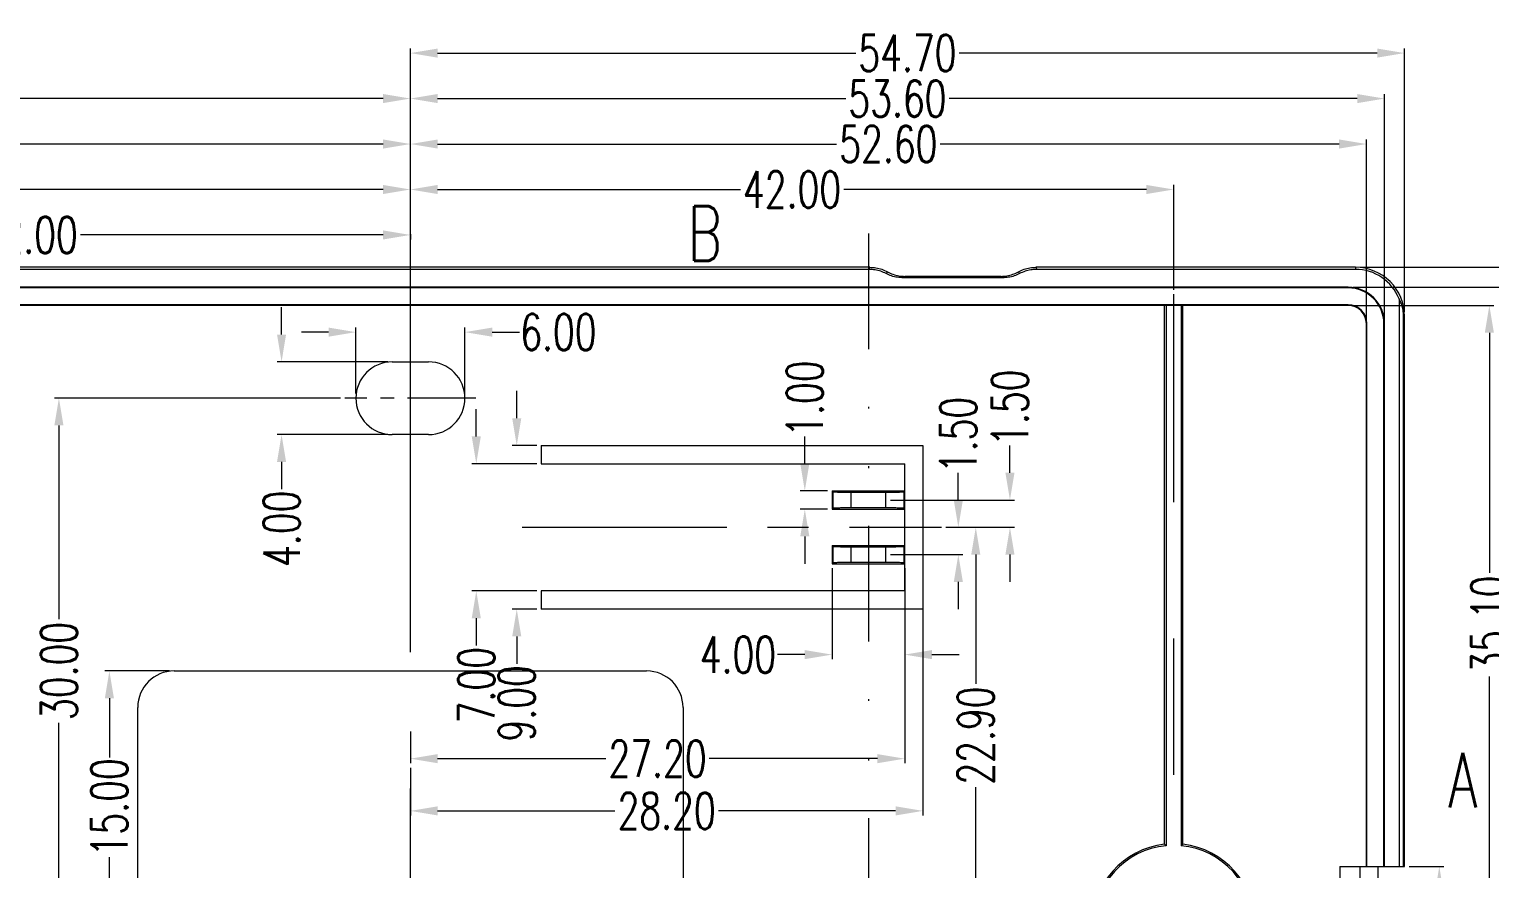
# Model space of a CAD drawing. Header units: millimetres. Extents: x 52832 to 53470, y -6025 to -5739.
# Drawn here: x 52909.4 to 52989.8, y -5915.8 to -5869.7 of the extents above; entities that cross this region are included whole.
import ezdxf
from ezdxf.enums import TextEntityAlignment as Align

# ---------------------------------------------------------------- set-up
doc = ezdxf.new("R2010")
doc.units = ezdxf.units.MM
doc.linetypes.add('CENTER', pattern=[0.6, 0.375, -0.075, 0.075, -0.075])
doc.linetypes.add('DIVIDE', pattern=[31.75, 12.7, -6.35, 0, -6.35, 0, -6.35])
doc.layers.get('Defpoints').update_dxf_attribs({"linetype": 'CONTINUOUS'})
for name, color, linetype, lineweight in [('dim', 82, 'CONTINUOUS', 9), ('hatch', 4, 'CONTINUOUS', 9), ('part', 7, 'CONTINUOUS', 20)]:
    doc.layers.add(name, color=color, linetype=linetype, lineweight=lineweight)
doc.styles.get("Standard").update_dxf_attribs({"font": 'romans.shx', "width": 0.7})
doc.dimstyles.new('03', dxfattribs={"dimscale": 0.5, "dimtxt": 4, "dimasz": 3, "dimexe": 0.5, "dimexo": 0.5, "dimgap": 0.09, "dimtad": 0, "dimzin": 0, "dimdsep": 46, "dimtxsty": 'Standard', "dimcen": 0, "dimclrd": 256, "dimclre": 256, "dimclrt": 6, "dimazin": 2, "dimtp": 0.01, "dimtm": 0.01, "dimtfac": 1, "dimtofl": 0, "dimtmove": 0, "dimatfit": 0, "dimfxl": 0, "dimtolj": 1, "dimtzin": 0, "dimlwd": -1, "dimlwe": -1, "dimarcsym": 0})

# ---------------------------------------------------------------- blocks, each defined once
blk = doc.blocks.new('*D811')
at = {"layer": 'Defpoints', "color": 0}
for p in [(52888.384, -5880.971), (52930.384, -5880.681), (52888.384, -5884.236)]:
    blk.add_point(p, dxfattribs=at)
at = {"layer": 'dim'}
for p, q in [((52888.384, -5883.986), (52888.384, -5880.721)), ((52889.884, -5880.971), (52906.539, -5880.971)), ((52928.884, -5880.971), (52912.229, -5880.971)), ((52930.384, -5880.931), (52930.384, -5881.221))]:
    blk.add_line(p, q, dxfattribs=at)
for points in [[(52889.884, -5880.721), (52889.884, -5881.221), (52888.384, -5880.971)], [(52928.884, -5880.721), (52928.884, -5881.221), (52930.384, -5880.971)]]:
    blk.add_solid(points, dxfattribs=at)
at = {"layer": 'dim', "color": 6, "insert": (52909.384, -5880.971), "char_height": 2, "attachment_point": 5}
blk.add_mtext('\\A1;42.00', dxfattribs=at)
blk = doc.blocks.new('*D812')
at = {"layer": 'Defpoints', "color": 0}
for p in [(52877.784, -5878.471), (52930.384, -5880.681), (52877.784, -5885.848)]:
    blk.add_point(p, dxfattribs=at)
at = {"layer": 'dim'}
for p, q in [((52877.784, -5885.598), (52877.784, -5878.221)), ((52879.284, -5878.471), (52901.239, -5878.471)), ((52928.884, -5878.471), (52906.929, -5878.471)), ((52930.384, -5880.431), (52930.384, -5878.221))]:
    blk.add_line(p, q, dxfattribs=at)
for points in [[(52879.284, -5878.221), (52879.284, -5878.721), (52877.784, -5878.471)], [(52928.884, -5878.221), (52928.884, -5878.721), (52930.384, -5878.471)]]:
    blk.add_solid(points, dxfattribs=at)
at = {"layer": 'dim', "color": 6, "insert": (52904.084, -5878.471), "char_height": 2, "attachment_point": 5}
blk.add_mtext('\\A1;52.60', dxfattribs=at)
blk = doc.blocks.new('*D813')
at = {"layer": 'Defpoints', "color": 0}
for p in [(52876.784, -5875.971), (52930.384, -5880.681), (52876.784, -5885.848)]:
    blk.add_point(p, dxfattribs=at)
at = {"layer": 'dim'}
for p, q in [((52876.784, -5885.598), (52876.784, -5875.721)), ((52878.284, -5875.971), (52900.739, -5875.971)), ((52928.884, -5875.971), (52906.429, -5875.971)), ((52930.384, -5880.431), (52930.384, -5875.721))]:
    blk.add_line(p, q, dxfattribs=at)
for points in [[(52878.284, -5875.721), (52878.284, -5876.221), (52876.784, -5875.971)], [(52928.884, -5875.721), (52928.884, -5876.221), (52930.384, -5875.971)]]:
    blk.add_solid(points, dxfattribs=at)
at = {"layer": 'dim', "color": 6, "insert": (52903.584, -5875.971), "char_height": 2, "attachment_point": 5}
blk.add_mtext('\\A1;53.60', dxfattribs=at)
blk = doc.blocks.new('*D814')
at = {"layer": 'Defpoints', "color": 0}
for p in [(52875.684, -5873.471), (52930.384, -5880.681), (52875.684, -5885.443)]:
    blk.add_point(p, dxfattribs=at)
at = {"layer": 'dim'}
for p, q in [((52875.684, -5885.193), (52875.684, -5873.221)), ((52877.184, -5873.471), (52900.189, -5873.471)), ((52928.884, -5873.471), (52905.879, -5873.471)), ((52930.384, -5880.431), (52930.384, -5873.221))]:
    blk.add_line(p, q, dxfattribs=at)
for points in [[(52877.184, -5873.221), (52877.184, -5873.721), (52875.684, -5873.471)], [(52928.884, -5873.221), (52928.884, -5873.721), (52930.384, -5873.471)]]:
    blk.add_solid(points, dxfattribs=at)
at = {"layer": 'dim', "color": 6, "insert": (52903.034, -5873.471), "char_height": 2, "attachment_point": 5}
blk.add_mtext('\\A1;54.70', dxfattribs=at)
blk = doc.blocks.new('*D815')
at = {"layer": 'Defpoints', "color": 0}
for p in [(52930.384, -5878.471), (52972.384, -5878.471), (52972.384, -5884.236)]:
    blk.add_point(p, dxfattribs=at)
at = {"layer": 'dim'}
for p, q in [((52931.884, -5878.471), (52948.539, -5878.471)), ((52970.884, -5878.471), (52954.229, -5878.471)), ((52972.384, -5883.986), (52972.384, -5878.221))]:
    blk.add_line(p, q, dxfattribs=at)
for points in [[(52931.884, -5878.221), (52931.884, -5878.721), (52930.384, -5878.471)], [(52970.884, -5878.221), (52970.884, -5878.721), (52972.384, -5878.471)]]:
    blk.add_solid(points, dxfattribs=at)
at = {"layer": 'dim', "color": 6, "insert": (52951.384, -5878.471), "char_height": 2, "attachment_point": 5}
blk.add_mtext('\\A1;42.00', dxfattribs=at)
blk = doc.blocks.new('*D816')
at = {"layer": 'Defpoints', "color": 0}
for p in [(52982.984, -5875.971), (52930.384, -5878.471), (52982.984, -5885.848)]:
    blk.add_point(p, dxfattribs=at)
at = {"layer": 'dim'}
for p, q in [((52930.384, -5878.221), (52930.384, -5875.721)), ((52931.884, -5875.971), (52953.839, -5875.971)), ((52981.484, -5875.971), (52959.529, -5875.971)), ((52982.984, -5885.598), (52982.984, -5875.721))]:
    blk.add_line(p, q, dxfattribs=at)
for points in [[(52931.884, -5875.721), (52931.884, -5876.221), (52930.384, -5875.971)], [(52981.484, -5875.721), (52981.484, -5876.221), (52982.984, -5875.971)]]:
    blk.add_solid(points, dxfattribs=at)
at = {"layer": 'dim', "color": 6, "insert": (52956.684, -5875.971), "char_height": 2, "attachment_point": 5}
blk.add_mtext('\\A1;52.60', dxfattribs=at)
blk = doc.blocks.new('*D817')
at = {"layer": 'Defpoints', "color": 0}
for p in [(52983.984, -5873.471), (52930.384, -5878.471), (52983.984, -5885.848)]:
    blk.add_point(p, dxfattribs=at)
at = {"layer": 'dim'}
for p, q in [((52930.384, -5878.221), (52930.384, -5873.221)), ((52931.884, -5873.471), (52954.339, -5873.471)), ((52982.484, -5873.471), (52960.029, -5873.471)), ((52983.984, -5885.598), (52983.984, -5873.221))]:
    blk.add_line(p, q, dxfattribs=at)
for points in [[(52931.884, -5873.221), (52931.884, -5873.721), (52930.384, -5873.471)], [(52982.484, -5873.221), (52982.484, -5873.721), (52983.984, -5873.471)]]:
    blk.add_solid(points, dxfattribs=at)
at = {"layer": 'dim', "color": 6, "insert": (52957.184, -5873.471), "char_height": 2, "attachment_point": 5}
blk.add_mtext('\\A1;53.60', dxfattribs=at)
blk = doc.blocks.new('*D818')
at = {"layer": 'Defpoints', "color": 0}
for p in [(52985.084, -5870.971), (52930.384, -5878.471), (52985.084, -5885.443)]:
    blk.add_point(p, dxfattribs=at)
at = {"layer": 'dim'}
for p, q in [((52930.384, -5878.221), (52930.384, -5870.721)), ((52985.084, -5885.193), (52985.084, -5870.721)), ((52931.884, -5870.971), (52954.889, -5870.971)), ((52983.584, -5870.971), (52960.579, -5870.971))]:
    blk.add_line(p, q, dxfattribs=at)
for points in [[(52931.884, -5870.721), (52931.884, -5871.221), (52930.384, -5870.971)], [(52983.584, -5870.721), (52983.584, -5871.221), (52985.084, -5870.971)]]:
    blk.add_solid(points, dxfattribs=at)
at = {"layer": 'dim', "color": 6, "insert": (52957.734, -5870.971), "char_height": 2, "attachment_point": 5}
blk.add_mtext('\\A1;54.70', dxfattribs=at)
blk = doc.blocks.new('*D819')
at = {"layer": 'Defpoints', "color": 0}
for p in [(52985.084, -5915.698), (52985.035, -5924.198), (52986.999, -5924.198)]:
    blk.add_point(p, dxfattribs=at)
at = {"layer": 'dim'}
for p, q in [((52985.334, -5915.698), (52987.249, -5915.698)), ((52986.999, -5917.198), (52986.999, -5917.77)), ((52986.999, -5922.698), (52986.999, -5922.127)), ((52985.285, -5924.198), (52987.249, -5924.198))]:
    blk.add_line(p, q, dxfattribs=at)
for points in [[(52986.749, -5917.198), (52987.249, -5917.198), (52986.999, -5915.698)], [(52986.749, -5922.698), (52987.249, -5922.698), (52986.999, -5924.198)]]:
    blk.add_solid(points, dxfattribs=at)
at = {"layer": 'dim', "color": 6, "insert": (52986.999, -5919.948), "char_height": 2, "attachment_point": 5, "rotation": 90}
blk.add_mtext('\\A1;8.50', dxfattribs=at)
blk = doc.blocks.new('*D822')
at = {"layer": 'Defpoints', "color": 0}
for p in [(52981.984, -5884.848), (52989.753, -5884.848), (52989.753, -5919.948)]:
    blk.add_point(p, dxfattribs=at)
at = {"layer": 'dim'}
for p, q in [((52982.234, -5884.848), (52990.003, -5884.848)), ((52989.753, -5886.348), (52989.753, -5899.553)), ((52989.753, -5918.448), (52989.753, -5905.243))]:
    blk.add_line(p, q, dxfattribs=at)
for points in [[(52989.503, -5886.348), (52990.003, -5886.348), (52989.753, -5884.848)], [(52989.503, -5918.448), (52990.003, -5918.448), (52989.753, -5919.948)]]:
    blk.add_solid(points, dxfattribs=at)
at = {"layer": 'dim', "color": 6, "insert": (52989.753, -5902.398), "char_height": 2, "attachment_point": 5, "rotation": 90}
blk.add_mtext('\\A1;35.10', dxfattribs=at)
blk = doc.blocks.new('*D823')
at = {"layer": 'Defpoints', "color": 0}
for p in [(52981.984, -5883.848), (52992.253, -5883.848), (52989.753, -5919.948)]:
    blk.add_point(p, dxfattribs=at)
at = {"layer": 'dim'}
for p, q in [((52982.234, -5883.848), (52992.503, -5883.848)), ((52992.253, -5885.348), (52992.253, -5899.053)), ((52992.253, -5918.448), (52992.253, -5904.743)), ((52990.003, -5919.948), (52992.503, -5919.948))]:
    blk.add_line(p, q, dxfattribs=at)
for points in [[(52992.003, -5885.348), (52992.503, -5885.348), (52992.253, -5883.848)], [(52992.003, -5918.448), (52992.503, -5918.448), (52992.253, -5919.948)]]:
    blk.add_solid(points, dxfattribs=at)
at = {"layer": 'dim', "color": 6, "insert": (52992.253, -5901.898), "char_height": 2, "attachment_point": 5, "rotation": 90}
blk.add_mtext('\\A1;36.10', dxfattribs=at)
blk = doc.blocks.new('*D824')
at = {"layer": 'Defpoints', "color": 0}
for p in [(52982.39, -5882.748), (52994.753, -5882.748), (52989.753, -5919.948)]:
    blk.add_point(p, dxfattribs=at)
at = {"layer": 'dim'}
for p, q in [((52982.64, -5882.748), (52995.003, -5882.748)), ((52994.753, -5884.248), (52994.753, -5898.503)), ((52994.753, -5918.448), (52994.753, -5904.193)), ((52990.003, -5919.948), (52995.003, -5919.948))]:
    blk.add_line(p, q, dxfattribs=at)
for points in [[(52994.503, -5884.248), (52995.003, -5884.248), (52994.753, -5882.748)], [(52994.503, -5918.448), (52995.003, -5918.448), (52994.753, -5919.948)]]:
    blk.add_solid(points, dxfattribs=at)
at = {"layer": 'dim', "color": 6, "insert": (52994.753, -5901.348), "char_height": 2, "attachment_point": 5, "rotation": 90}
blk.add_mtext('\\A1;37.20', dxfattribs=at)
blk = doc.blocks.new('*D832')
at = {"layer": 'Defpoints', "color": 0}
for p in [(52917.384, -5904.948), (52913.821, -5919.948), (52913.821, -5919.948)]:
    blk.add_point(p, dxfattribs=at)
at = {"layer": 'dim'}
for p, q in [((52917.134, -5904.948), (52913.571, -5904.948)), ((52913.821, -5906.448), (52913.821, -5909.703)), ((52913.821, -5918.448), (52913.821, -5915.193))]:
    blk.add_line(p, q, dxfattribs=at)
for points in [[(52913.571, -5906.448), (52914.071, -5906.448), (52913.821, -5904.948)], [(52913.571, -5918.448), (52914.071, -5918.448), (52913.821, -5919.948)]]:
    blk.add_solid(points, dxfattribs=at)
at = {"layer": 'dim', "color": 6, "insert": (52913.821, -5912.448), "char_height": 2, "attachment_point": 5, "rotation": 90}
blk.add_mtext('\\A1;15.00', dxfattribs=at)
blk = doc.blocks.new('*D835')
at = {"layer": 'Defpoints', "color": 0}
for p in [(52959.6, -5897.048), (52961.494, -5919.948), (52961.494, -5919.948)]:
    blk.add_point(p, dxfattribs=at)
at = {"layer": 'dim'}
for p, q in [((52959.85, -5897.048), (52961.744, -5897.048)), ((52961.494, -5898.548), (52961.494, -5905.653)), ((52961.494, -5918.448), (52961.494, -5911.343))]:
    blk.add_line(p, q, dxfattribs=at)
for points in [[(52961.244, -5898.548), (52961.744, -5898.548), (52961.494, -5897.048)], [(52961.244, -5918.448), (52961.744, -5918.448), (52961.494, -5919.948)]]:
    blk.add_solid(points, dxfattribs=at)
at = {"layer": 'dim', "color": 6, "insert": (52961.494, -5908.498), "char_height": 2, "attachment_point": 5, "rotation": 90}
blk.add_mtext('\\A1;22.90', dxfattribs=at)
blk = doc.blocks.new('*D836')
at = {"layer": 'Defpoints', "color": 0}
for p in [(52926.784, -5889.948), (52911.044, -5919.948), (52911.044, -5919.948)]:
    blk.add_point(p, dxfattribs=at)
at = {"layer": 'dim'}
for p, q in [((52926.534, -5889.948), (52910.794, -5889.948)), ((52911.044, -5891.448), (52911.044, -5902.103)), ((52911.044, -5918.448), (52911.044, -5907.793))]:
    blk.add_line(p, q, dxfattribs=at)
for points in [[(52910.794, -5891.448), (52911.294, -5891.448), (52911.044, -5889.948)], [(52910.794, -5918.448), (52911.294, -5918.448), (52911.044, -5919.948)]]:
    blk.add_solid(points, dxfattribs=at)
at = {"layer": 'dim', "color": 6, "insert": (52911.044, -5904.948), "char_height": 2, "attachment_point": 5, "rotation": 90}
blk.add_mtext('\\A1;30.00', dxfattribs=at)
blk = doc.blocks.new('*D842')
at = {"layer": 'Defpoints', "color": 0}
for p in [(52953.584, -5895.048), (52952.086, -5896.048), (52953.584, -5896.048)]:
    blk.add_point(p, dxfattribs=at)
at = {"layer": 'dim'}
for p, q in [((52952.086, -5893.548), (52952.086, -5892.048)), ((52953.334, -5895.048), (52951.836, -5895.048)), ((52953.334, -5896.048), (52951.836, -5896.048)), ((52952.086, -5897.548), (52952.086, -5899.048))]:
    blk.add_line(p, q, dxfattribs=at)
for points in [[(52951.836, -5893.548), (52952.336, -5893.548), (52952.086, -5895.048)], [(52951.836, -5897.548), (52952.336, -5897.548), (52952.086, -5896.048)]]:
    blk.add_solid(points, dxfattribs=at)
at = {"layer": 'dim', "color": 6, "insert": (52952.086, -5889.97), "char_height": 2, "attachment_point": 5, "rotation": 90}
blk.add_mtext('\\A1;1.00', dxfattribs=at)
blk = doc.blocks.new('*D843')
at = {"layer": 'Defpoints', "color": 0}
for p in [(52956.549, -5895.548), (52959.6, -5897.048), (52963.373, -5897.048)]:
    blk.add_point(p, dxfattribs=at)
at = {"layer": 'dim'}
for p, q in [((52963.373, -5894.048), (52963.373, -5892.548)), ((52956.799, -5895.548), (52963.623, -5895.548)), ((52959.85, -5897.048), (52963.623, -5897.048)), ((52963.373, -5898.548), (52963.373, -5900.048))]:
    blk.add_line(p, q, dxfattribs=at)
for points in [[(52963.123, -5894.048), (52963.623, -5894.048), (52963.373, -5895.548)], [(52963.123, -5898.548), (52963.623, -5898.548), (52963.373, -5897.048)]]:
    blk.add_solid(points, dxfattribs=at)
at = {"layer": 'dim', "color": 6, "insert": (52963.373, -5890.47), "char_height": 2, "attachment_point": 5, "rotation": 90}
blk.add_mtext('\\A1;1.50', dxfattribs=at)
blk = doc.blocks.new('*D844')
at = {"layer": 'Defpoints', "color": 0}
for p in [(52960.533, -5897.048), (52960.533, -5897.048), (52956.549, -5898.548)]:
    blk.add_point(p, dxfattribs=at)
at = {"layer": 'dim'}
for p, q in [((52960.533, -5895.548), (52960.533, -5894.048)), ((52956.799, -5898.548), (52960.783, -5898.548)), ((52960.533, -5900.048), (52960.533, -5901.548))]:
    blk.add_line(p, q, dxfattribs=at)
for points in [[(52960.283, -5895.548), (52960.783, -5895.548), (52960.533, -5897.048)], [(52960.283, -5900.048), (52960.783, -5900.048), (52960.533, -5898.548)]]:
    blk.add_solid(points, dxfattribs=at)
at = {"layer": 'dim', "color": 6, "insert": (52960.533, -5891.97), "char_height": 2, "attachment_point": 5, "rotation": 90}
blk.add_mtext('\\A1;1.50', dxfattribs=at)
blk = doc.blocks.new('*D845')
at = {"layer": 'Defpoints', "color": 0}
for p in [(52953.584, -5899.048), (52957.584, -5899.048), (52957.584, -5904.048)]:
    blk.add_point(p, dxfattribs=at)
at = {"layer": 'dim'}
for p, q in [((52953.584, -5899.298), (52953.584, -5904.298)), ((52957.584, -5899.298), (52957.584, -5904.298)), ((52952.084, -5904.048), (52950.584, -5904.048)), ((52959.084, -5904.048), (52960.584, -5904.048))]:
    blk.add_line(p, q, dxfattribs=at)
for points in [[(52952.084, -5903.798), (52952.084, -5904.298), (52953.584, -5904.048)], [(52959.084, -5903.798), (52959.084, -5904.298), (52957.584, -5904.048)]]:
    blk.add_solid(points, dxfattribs=at)
at = {"layer": 'dim', "color": 6, "insert": (52948.406, -5904.048), "char_height": 2, "attachment_point": 5}
blk.add_mtext('\\A1;4.00', dxfattribs=at)
blk = doc.blocks.new('*D846')
at = {"layer": 'Defpoints', "color": 0}
for p in [(52937.584, -5893.548), (52934.008, -5900.548), (52937.584, -5900.548)]:
    blk.add_point(p, dxfattribs=at)
at = {"layer": 'dim'}
for p, q in [((52934.008, -5892.048), (52934.008, -5890.548)), ((52937.334, -5893.548), (52933.758, -5893.548)), ((52937.334, -5900.548), (52933.758, -5900.548)), ((52934.008, -5902.048), (52934.008, -5903.548))]:
    blk.add_line(p, q, dxfattribs=at)
for points in [[(52933.758, -5892.048), (52934.258, -5892.048), (52934.008, -5893.548)], [(52933.758, -5902.048), (52934.258, -5902.048), (52934.008, -5900.548)]]:
    blk.add_solid(points, dxfattribs=at)
at = {"layer": 'dim', "color": 6, "insert": (52934.008, -5905.727), "char_height": 2, "attachment_point": 5, "rotation": 90}
blk.add_mtext('\\A1;7.00', dxfattribs=at)
blk = doc.blocks.new('*D847')
at = {"layer": 'Defpoints', "color": 0}
for p in [(52937.584, -5892.548), (52936.236, -5901.548), (52937.584, -5901.548)]:
    blk.add_point(p, dxfattribs=at)
at = {"layer": 'dim'}
for p, q in [((52936.236, -5891.048), (52936.236, -5889.548)), ((52937.334, -5892.548), (52935.986, -5892.548)), ((52937.334, -5901.548), (52935.986, -5901.548)), ((52936.236, -5903.048), (52936.236, -5904.548))]:
    blk.add_line(p, q, dxfattribs=at)
for points in [[(52935.986, -5891.048), (52936.486, -5891.048), (52936.236, -5892.548)], [(52935.986, -5903.048), (52936.486, -5903.048), (52936.236, -5901.548)]]:
    blk.add_solid(points, dxfattribs=at)
at = {"layer": 'dim', "color": 6, "insert": (52936.236, -5906.727), "char_height": 2, "attachment_point": 5, "rotation": 90}
blk.add_mtext('\\A1;9.00', dxfattribs=at)
blk = doc.blocks.new('*D848')
at = {"layer": 'Defpoints', "color": 0}
for p in [(52933.384, -5886.315), (52927.384, -5889.948), (52933.384, -5889.948)]:
    blk.add_point(p, dxfattribs=at)
at = {"layer": 'dim'}
for p, q in [((52925.884, -5886.315), (52924.384, -5886.315)), ((52927.384, -5889.698), (52927.384, -5886.065)), ((52933.384, -5889.698), (52933.384, -5886.065)), ((52934.884, -5886.315), (52936.384, -5886.315))]:
    blk.add_line(p, q, dxfattribs=at)
for points in [[(52925.884, -5886.065), (52925.884, -5886.565), (52927.384, -5886.315)], [(52934.884, -5886.065), (52934.884, -5886.565), (52933.384, -5886.315)]]:
    blk.add_solid(points, dxfattribs=at)
at = {"layer": 'dim', "color": 6, "insert": (52938.529, -5886.315), "char_height": 2, "attachment_point": 5}
blk.add_mtext('\\A1;6.00', dxfattribs=at)
blk = doc.blocks.new('*D849')
at = {"layer": 'Defpoints', "color": 0}
for p in [(52929.384, -5887.948), (52923.295, -5891.948), (52929.384, -5891.948)]:
    blk.add_point(p, dxfattribs=at)
at = {"layer": 'dim'}
for p, q in [((52923.295, -5886.448), (52923.295, -5884.948)), ((52929.134, -5887.948), (52923.045, -5887.948)), ((52929.134, -5891.948), (52923.045, -5891.948)), ((52923.295, -5893.448), (52923.295, -5894.948))]:
    blk.add_line(p, q, dxfattribs=at)
for points in [[(52923.045, -5886.448), (52923.545, -5886.448), (52923.295, -5887.948)], [(52923.045, -5893.448), (52923.545, -5893.448), (52923.295, -5891.948)]]:
    blk.add_solid(points, dxfattribs=at)
at = {"layer": 'dim', "color": 6, "insert": (52923.295, -5897.127), "char_height": 2, "attachment_point": 5, "rotation": 90}
blk.add_mtext('\\A1;4.00', dxfattribs=at)
blk = doc.blocks.new('*D852')
at = {"layer": 'Defpoints', "color": 0}
for p in [(52957.584, -5904.048), (52930.384, -5908.02), (52930.384, -5909.769)]:
    blk.add_point(p, dxfattribs=at)
at = {"layer": 'dim'}
for p, q in [((52957.584, -5904.298), (52957.584, -5910.019)), ((52930.384, -5908.27), (52930.384, -5910.019)), ((52931.884, -5909.769), (52941.139, -5909.769)), ((52956.084, -5909.769), (52946.829, -5909.769))]:
    blk.add_line(p, q, dxfattribs=at)
for points in [[(52931.884, -5909.519), (52931.884, -5910.019), (52930.384, -5909.769)], [(52956.084, -5909.519), (52956.084, -5910.019), (52957.584, -5909.769)]]:
    blk.add_solid(points, dxfattribs=at)
at = {"layer": 'dim', "color": 6, "insert": (52943.984, -5909.769), "char_height": 2, "attachment_point": 5}
blk.add_mtext('\\A1;27.20', dxfattribs=at)
blk = doc.blocks.new('*D853')
at = {"layer": 'Defpoints', "color": 0}
for p in [(52958.584, -5901.067), (52930.384, -5910.019), (52930.384, -5912.64)]:
    blk.add_point(p, dxfattribs=at)
at = {"layer": 'dim'}
for p, q in [((52958.584, -5901.317), (52958.584, -5912.89)), ((52930.384, -5910.269), (52930.384, -5912.89)), ((52931.884, -5912.64), (52941.639, -5912.64)), ((52957.084, -5912.64), (52947.329, -5912.64))]:
    blk.add_line(p, q, dxfattribs=at)
for points in [[(52931.884, -5912.39), (52931.884, -5912.89), (52930.384, -5912.64)], [(52957.084, -5912.39), (52957.084, -5912.89), (52958.584, -5912.64)]]:
    blk.add_solid(points, dxfattribs=at)
at = {"layer": 'dim', "color": 6, "insert": (52944.484, -5912.64), "char_height": 2, "attachment_point": 5}
blk.add_mtext('\\A1;28.20', dxfattribs=at)

msp = doc.modelspace()

# ---------------------------------------------------------------- linework, layer by layer
at = {"layer": 'hatch', "linetype": 'DIVIDE', "ltscale": 0.5}
msp.add_line((52955.584, -5880.893), (52955.584, -5959.779), dxfattribs=at)
at = {"layer": 'hatch', "flags": 128}
for points in [[(52955.584, -5880.893, 0, 0, 0), (52952.584, -5880.893, 0.9, 0, 0), (52949.584, -5880.893, 0, 0, 0)], [(52988.289, -5919.948, 0, 0, 0), (52988.289, -5916.948, 0.9, 0, 0), (52988.289, -5913.948, 0, 0, 0)]]:
    msp.add_lwpolyline(points, format="xyseb", dxfattribs=at)
at = {"layer": 'part', "color": 1, "linetype": 'CENTER', "ltscale": 100}
for p, q in [((52930.384, -5963.908), (52930.384, -5875.989)), ((52972.384, -5955.661), (52972.384, -5884.236))]:
    msp.add_line(p, q, dxfattribs=at)
at = {"layer": 'part'}
for p, q in [((52955.663, -5882.748), (52878.379, -5882.748)), ((52982.39, -5882.748), (52964.807, -5882.748)), ((52982.39, -5882.748), (52982.39, -5882.864)), ((52955.631, -5882.864), (52878.379, -5882.865)), ((52962.974, -5883.325), (52957.496, -5883.325)), ((52962.871, -5883.248), (52957.599, -5883.248)), ((52982.39, -5882.864), (52964.839, -5882.864)), ((52981.984, -5883.848), (52878.784, -5883.848)), ((52981.984, -5883.883), (52878.784, -5883.883)), ((52981.984, -5883.883), (52981.984, -5883.848)), ((52981.984, -5884.814), (52878.784, -5884.814)), ((52971.884, -5884.848), (52888.884, -5884.848)), ((52971.884, -5884.848), (52971.972, -5884.831)), ((52971.884, -5914.476), (52971.884, -5884.848)), ((52971.972, -5884.831), (52972.797, -5884.831)), ((52971.972, -5884.831), (52971.972, -5914.555)), ((52972.797, -5884.831), (52972.797, -5914.555)), ((52972.884, -5884.848), (52972.797, -5884.831)), ((52981.984, -5884.848), (52972.884, -5884.848)), ((52972.884, -5914.476), (52972.884, -5884.848)), ((52981.984, -5884.814), (52981.984, -5884.848)), ((52984.784, -5884.486), (52984.784, -5915.698)), ((52983.019, -5885.848), (52982.984, -5885.848)), ((52982.984, -5915.698), (52982.984, -5885.848)), ((52983.019, -5915.698), (52983.019, -5885.848)), ((52983.949, -5885.848), (52983.984, -5885.848)), ((52983.949, -5915.698), (52983.949, -5885.848)), ((52983.984, -5915.698), (52983.984, -5885.848)), ((52985.035, -5915.698), (52985.033, -5885.443)), ((52985.084, -5885.443), (52985.034, -5885.443)), ((52985.084, -5915.698), (52985.084, -5885.443)), ((52929.384, -5887.948), (52931.384, -5887.948)), ((52931.384, -5891.948), (52929.384, -5891.948)), ((52937.584, -5892.548), (52937.584, -5893.548)), ((52937.584, -5892.548), (52958.584, -5892.548)), ((52958.584, -5892.548), (52958.584, -5901.548)), ((52937.584, -5893.548), (52957.584, -5893.548)), ((52957.584, -5900.548), (52957.584, -5893.548)), ((52953.584, -5895.048), (52953.584, -5896.048)), ((52953.584, -5895.048), (52957.584, -5895.048)), ((52953.62, -5895.085), (52953.584, -5895.048)), ((52953.62, -5895.085), (52953.62, -5896.012)), ((52954.62, -5895.118), (52954.62, -5895.979)), ((52954.62, -5895.118), (52956.549, -5895.118)), ((52956.549, -5895.979), (52956.549, -5895.118)), ((52957.548, -5895.085), (52957.584, -5895.048)), ((52957.548, -5896.012), (52957.548, -5895.085)), ((52953.62, -5896.012), (52953.584, -5896.048)), ((52953.584, -5896.048), (52957.584, -5896.048)), ((52956.549, -5895.979), (52954.62, -5895.979)), ((52957.548, -5896.012), (52957.584, -5896.048)), ((52953.584, -5898.048), (52957.584, -5898.048)), ((52953.584, -5898.048), (52953.584, -5899.048)), ((52953.62, -5898.085), (52953.584, -5898.048)), ((52957.548, -5898.085), (52957.584, -5898.048)), ((52953.62, -5898.085), (52953.62, -5899.012)), ((52954.62, -5898.118), (52956.549, -5898.118)), ((52954.62, -5898.118), (52954.62, -5898.979)), ((52956.549, -5898.979), (52956.549, -5898.118)), ((52957.548, -5899.012), (52957.548, -5898.085)), ((52953.62, -5899.012), (52953.584, -5899.048)), ((52953.584, -5899.048), (52957.584, -5899.048)), ((52956.549, -5898.979), (52954.62, -5898.979)), ((52957.548, -5899.012), (52957.584, -5899.048)), ((52937.584, -5900.548), (52937.584, -5901.548)), ((52957.584, -5900.548), (52937.584, -5900.548)), ((52958.584, -5901.548), (52937.584, -5901.548)), ((52917.384, -5904.948), (52943.384, -5904.948)), ((52915.384, -5932.948), (52915.384, -5906.948)), ((52945.384, -5906.948), (52945.384, -5932.948)), ((52981.534, -5915.698), (52985.084, -5915.698)), ((52981.534, -5915.698), (52981.534, -5924.198)), ((52982.634, -5915.698), (52982.634, -5924.198)), ((52983.634, -5924.198), (52983.634, -5915.698))]:
    msp.add_line(p, q, dxfattribs=at)
at = {"layer": 'part', "color": 1, "linetype": 'CENTER', "ltscale": 10}
msp.add_line((52933.984, -5889.948), (52926.784, -5889.948), dxfattribs=at)
at = {"layer": 'part', "color": 1, "linetype": 'CENTER', "ltscale": 30}
msp.add_line((52936.537, -5897.048), (52959.6, -5897.048), dxfattribs=at)
at = {"layer": 'part'}
for centre, radius, start, end in [((52982.392, -5885.441), 2.691, 359.95188, 90.04812), ((52982.392, -5885.441), 2.576, 21.76565, 90.05027), ((52981.984, -5885.848), 2, 0, 90), ((52981.984, -5885.848), 1.965, 0, 90), ((52981.984, -5885.848), 1.035, 0, 90), ((52981.984, -5885.848), 1, 0, 90), ((52929.384, -5889.948), 2, 90, 270), ((52931.384, -5889.948), 2, 270, 90), ((52917.384, -5906.948), 2, 90, 180), ((52943.384, -5906.948), 2, 0, 90), ((52972.384, -5918.948), 4.5, 96.37937, 180), ((52972.384, -5918.948), 4.413, 95.36423, 180), ((52972.384, -5918.948), 4.413, 0, 84.63577), ((52972.384, -5918.948), 4.5, 0, 83.62063)]:
    msp.add_arc(centre, radius, start, end, dxfattribs=at)
for points in [[(52955.631, -5882.864), (52955.639, -5882.835), (52955.647, -5882.806), (52955.655, -5882.777), (52955.663, -5882.748)], [(52955.663, -5882.748), (52955.996, -5882.776), (52956.322, -5882.86), (52956.63, -5882.998)], [(52963.84, -5882.998), (52964.148, -5882.86), (52964.474, -5882.776), (52964.807, -5882.748)], [(52964.807, -5882.748), (52964.815, -5882.777), (52964.823, -5882.806), (52964.831, -5882.835), (52964.839, -5882.864)], [(52956.563, -5883.094), (52956.266, -5882.967), (52955.953, -5882.89), (52955.631, -5882.864)], [(52956.63, -5882.998), (52956.608, -5883.03), (52956.585, -5883.062), (52956.563, -5883.094)], [(52957.496, -5883.325), (52957.176, -5883.299), (52956.858, -5883.221), (52956.563, -5883.094)], [(52956.63, -5882.998), (52956.936, -5883.135), (52957.266, -5883.22), (52957.599, -5883.248)], [(52957.599, -5883.248), (52957.565, -5883.274), (52957.531, -5883.3), (52957.496, -5883.325)], [(52962.871, -5883.248), (52963.205, -5883.22), (52963.534, -5883.135), (52963.84, -5882.998)], [(52962.974, -5883.325), (52962.939, -5883.3), (52962.905, -5883.274), (52962.871, -5883.248)], [(52963.907, -5883.094), (52963.612, -5883.221), (52963.294, -5883.299), (52962.974, -5883.325)], [(52963.907, -5883.094), (52963.885, -5883.062), (52963.862, -5883.03), (52963.84, -5882.998)], [(52964.839, -5882.864), (52964.517, -5882.89), (52964.204, -5882.967), (52963.907, -5883.094)], [(52985.033, -5885.443), (52985.026, -5885.271), (52985.004, -5885.103), (52984.973, -5884.958), (52984.934, -5884.827), (52984.89, -5884.706), (52984.84, -5884.593), (52984.784, -5884.486)], [(52953.62, -5895.085), (52953.677, -5895.095), (52953.824, -5895.104), (52954.043, -5895.112), (52954.318, -5895.117), (52954.62, -5895.118)], [(52956.549, -5895.118), (52956.74, -5895.118), (52956.923, -5895.116), (52957.093, -5895.113), (52957.243, -5895.108), (52957.368, -5895.103), (52957.462, -5895.098), (52957.523, -5895.091), (52957.548, -5895.085)], [(52954.62, -5895.979), (52954.318, -5895.98), (52954.043, -5895.985), (52953.824, -5895.992), (52953.677, -5896.002), (52953.62, -5896.012)], [(52957.548, -5896.012), (52957.523, -5896.006), (52957.462, -5895.999), (52957.368, -5895.993), (52957.243, -5895.988), (52957.093, -5895.984), (52956.923, -5895.981), (52956.74, -5895.979), (52956.549, -5895.979)], [(52953.62, -5898.085), (52953.677, -5898.095), (52953.824, -5898.104), (52954.043, -5898.112), (52954.318, -5898.117), (52954.62, -5898.118)], [(52956.549, -5898.118), (52956.74, -5898.118), (52956.923, -5898.116), (52957.093, -5898.113), (52957.243, -5898.108), (52957.368, -5898.103), (52957.462, -5898.098), (52957.523, -5898.091), (52957.548, -5898.085)], [(52954.62, -5898.979), (52954.318, -5898.98), (52954.043, -5898.985), (52953.824, -5898.992), (52953.677, -5899.002), (52953.62, -5899.012)], [(52957.548, -5899.012), (52957.523, -5899.006), (52957.462, -5898.999), (52957.368, -5898.993), (52957.243, -5898.988), (52957.093, -5898.984), (52956.923, -5898.981), (52956.74, -5898.979), (52956.549, -5898.979)], [(52971.884, -5914.476), (52971.914, -5914.503), (52971.943, -5914.529), (52971.972, -5914.555)], [(52972.884, -5914.476), (52972.855, -5914.503), (52972.826, -5914.529), (52972.797, -5914.555)]]:
    msp.add_spline(points, degree=3, dxfattribs=at)

# ---------------------------------------------------------------- texts
at = {"layer": 'hatch', "width": 0.7}
for s, p in [('B', (52946.584, -5880.893)), ('A', (52988.289, -5910.948))]:
    msp.add_text(s, height=3, dxfattribs=at).set_placement(p, align=Align.MIDDLE)

# ---------------------------------------------------------------- dimensions: what is measured, and where the dimension line sits
at = {"layer": 'dim'}
for base, p1, p2, picture, middle in [((52985.084, -5870.971), (52930.384, -5878.471), (52985.084, -5885.443), '*D818', (52957.734, -5870.971)), ((52875.684, -5873.471), (52930.384, -5880.681), (52875.684, -5885.443), '*D814', (52903.034, -5873.471)), ((52983.984, -5873.471), (52930.384, -5878.471), (52983.984, -5885.848), '*D817', (52957.184, -5873.471)), ((52876.784, -5875.971), (52930.384, -5880.681), (52876.784, -5885.848), '*D813', (52903.584, -5875.971)), ((52982.984, -5875.971), (52930.384, -5878.471), (52982.984, -5885.848), '*D816', (52956.684, -5875.971)), ((52877.784, -5878.471), (52930.384, -5880.681), (52877.784, -5885.848), '*D812', (52904.084, -5878.471)), ((52972.384, -5878.471), (52930.384, -5878.471), (52972.384, -5884.236), '*D815', (52951.384, -5878.471)), ((52888.384, -5880.971), (52930.384, -5880.681), (52888.384, -5884.236), '*D811', (52909.384, -5880.971)), ((52933.384, -5886.315), (52927.384, -5889.948), (52933.384, -5889.948), '*D848', (52938.529, -5886.315)), ((52930.384, -5912.64), (52958.584, -5901.067), (52930.384, -5910.019), '*D853', (52944.484, -5912.64)), ((52930.384, -5909.769), (52957.584, -5904.048), (52930.384, -5908.02), '*D852', (52943.984, -5909.769))]:
    dim = msp.add_linear_dim(base=base, p1=p1, p2=p2, dimstyle='03', dxfattribs=at)
    dim.commit()
    dim.dimension.update_dxf_attribs({"geometry": picture, "text_midpoint": middle})
for base, p1, p2, picture, middle in [((52994.753, -5882.748), (52989.753, -5919.948), (52982.39, -5882.748), '*D824', (52994.753, -5901.348)), ((52992.253, -5883.848), (52989.753, -5919.948), (52981.984, -5883.848), '*D823', (52992.253, -5901.898)), ((52923.295, -5891.948), (52929.384, -5887.948), (52929.384, -5891.948), '*D849', (52923.295, -5897.127)), ((52989.753, -5884.848), (52989.753, -5919.948), (52981.984, -5884.848), '*D822', (52989.753, -5902.398)), ((52911.044, -5919.948), (52926.784, -5889.948), (52911.044, -5919.948), '*D836', (52911.044, -5904.948)), ((52960.533, -5897.048), (52956.549, -5898.548), (52960.533, -5897.048), '*D844', (52960.533, -5891.97)), ((52961.494, -5919.948), (52959.6, -5897.048), (52961.494, -5919.948), '*D835', (52961.494, -5908.498)), ((52913.821, -5919.948), (52917.384, -5904.948), (52913.821, -5919.948), '*D832', (52913.821, -5912.448)), ((52986.999, -5924.198), (52985.084, -5915.698), (52985.035, -5924.198), '*D819', (52986.999, -5919.948))]:
    dim = msp.add_linear_dim(base=base, p1=p1, p2=p2, angle=90, dimstyle='03', dxfattribs=at)
    dim.commit()
    dim.dimension.update_dxf_attribs({"geometry": picture, "text_midpoint": middle})
for base, p1, p2, picture, middle in [((52952.086, -5896.048), (52953.584, -5895.048), (52953.584, -5896.048), '*D842', (52952.086, -5889.97)), ((52963.373, -5897.048), (52956.549, -5895.548), (52959.6, -5897.048), '*D843', (52963.373, -5890.47)), ((52936.236, -5901.548), (52937.584, -5892.548), (52937.584, -5901.548), '*D847', (52936.236, -5906.727)), ((52934.008, -5900.548), (52937.584, -5893.548), (52937.584, -5900.548), '*D846', (52934.008, -5905.727))]:
    dim = msp.add_linear_dim(base=base, p1=p1, p2=p2, angle=90, dimstyle='03', dxfattribs=at)
    dim.commit()
    dim.dimension.update_dxf_attribs({"geometry": picture, "text_midpoint": middle, "dimtype": 160})
dim = msp.add_linear_dim(base=(52957.584, -5904.048), p1=(52953.584, -5899.048), p2=(52957.584, -5899.048), dimstyle='03', dxfattribs=at)
dim.commit()
dim.dimension.update_dxf_attribs({"geometry": '*D845', "text_midpoint": (52948.406, -5904.048), "dimtype": 160})

doc.saveas('drawing.dxf')
